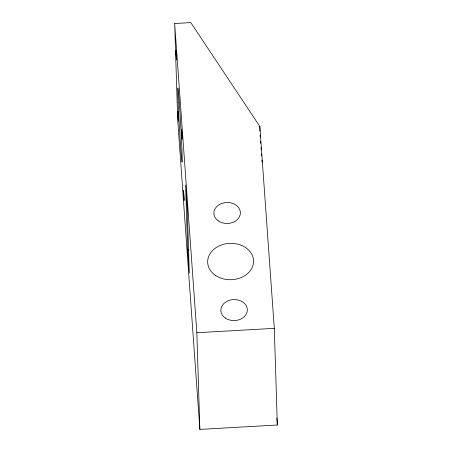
<?xml version="1.0" encoding="UTF-8"?>
<svg xmlns="http://www.w3.org/2000/svg" width="452" height="452" viewBox="0 0 452 452"><rect width="100%" height="100%" fill="white"/><g stroke="black" fill="none" stroke-linecap="round" stroke-linejoin="round"><path stroke-width="0.68" d="M174.67 23.515L190.806 22.6L259.832 126.458L274.302 328.344L277.33 425.01L199.869 429.4L177.709 120.187L174.67 23.515L196.835 332.734L199.869 429.4M187.648 250.063L185.602 184.958L187.247 207.96L189.298 273.064L187.648 250.063L189.032 249.984M196.835 332.734L274.302 328.344M260.126 135.046L260.273 137.137M260.572 141.318L260.725 143.408M261.024 147.589L261.177 149.68M261.476 153.861L261.623 155.951M261.923 160.138L262.075 162.228M276.827 418.004L277.33 425.01M259.832 126.458L259.973 131.063M175.941 50.33L176.489 59.93L175.941 50.33M177.868 111.491L178.41 121.091L177.868 111.491M181.619 129.543L182.167 139.148L181.647 129.543M183.557 190.665L184.105 200.349L183.557 190.665M215.333 275.279A22.956 18.182 -1.8 0 0 253.092 264.968A22.956 18.182 -1.8 0 0 223.435 244.34A22.956 18.182 -1.8 0 0 215.333 275.279M178.178 102.802A37.188 0.723 86.8 0 0 182.02 162.144A37.188 0.723 86.8 0 0 179.885 111.006A37.188 0.723 86.8 0 0 178.178 102.802M225.265 318.027A13.255 10.503 -1.8 0 0 247.069 312.078A13.255 10.503 -1.8 0 0 229.944 300.162A13.255 10.503 -1.8 0 0 225.265 318.027M218.305 220.921A13.255 10.503 -1.8 0 0 240.114 214.966A13.255 10.503 -1.8 0 0 222.983 203.055A13.255 10.503 -1.8 0 0 218.305 220.921"/></g></svg>
